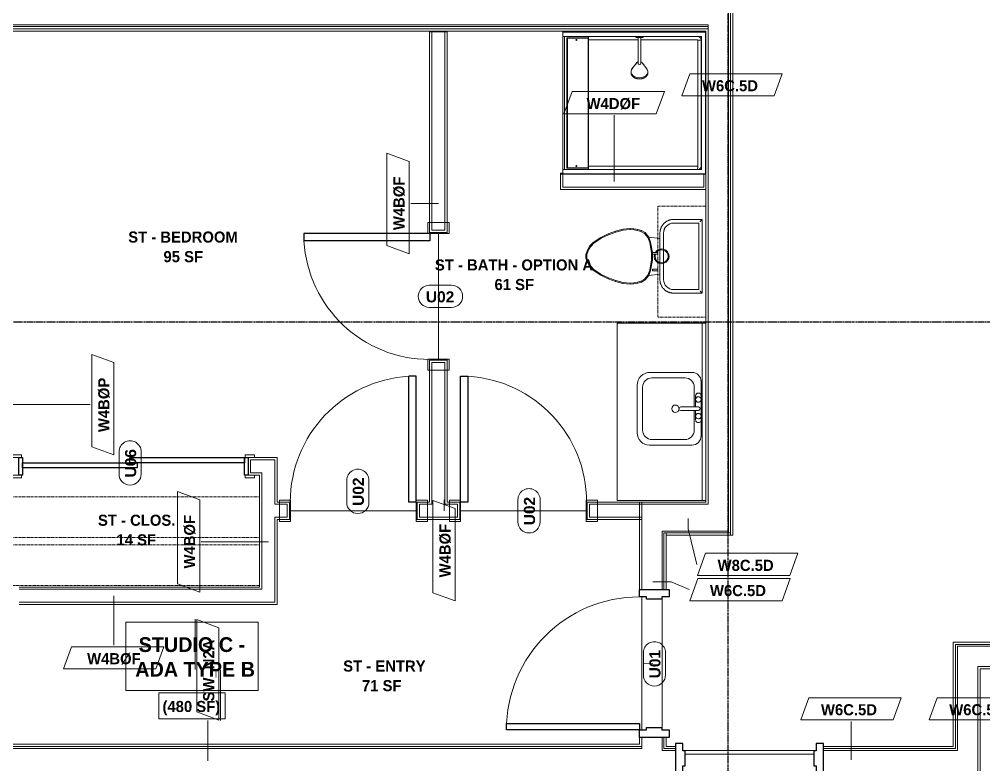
# Model space of a CAD drawing. Header units: inches. Extents: x -4058 to -1781, y 9814 to 12264.
# Drawn here: x -3673.1 to -3412.2, y 10347.5 to 10549.1 of the extents above; entities that cross this region are included whole.
import ezdxf

# ---------------------------------------------------------------- set-up
doc = ezdxf.new("R2010")
doc.units = ezdxf.units.IN
doc.header["$MEASUREMENT"] = 0
doc.linetypes.add('Dash', pattern=[0.25, 0.125, -0.125])
doc.linetypes.add('Grid Line 1_2_', pattern=[0.875, 0.5, -0.125, 0.125, -0.125])
for name, color, linetype, lineweight in [('0-1', 7, 'Continuous', 5), ('0-3', 8, 'Continuous', 9), ('A-AREA-IDEN', 2, 'Continuous', 9), ('A-DOOR-1', 7, 'Continuous', 9), ('A-DOOR-2', 10, 'Continuous', 30), ('A-DOOR-3', 31, 'Continuous', 9), ('A-DOOR-4', 31, 'Continuous', 30), ('A-DOOR-FRAM-2', 10, 'Continuous', 30), ('A-DOOR-FRAM-3', 31, 'Continuous', 30), ('A-DOOR-IDEN', 31, 'Continuous', 9), ('A-FLOR-1', 7, 'Continuous', 9), ('A-FLOR-2', 192, 'Continuous', 9), ('A-WALL', 113, 'Continuous', 18), ('A-WALL-2', 250, 'Continuous', 18), ('A-WALL-3', 113, 'Continuous', 9), ('A-WALL-IDEN', 211, 'Continuous', 9), ('I-WALL-1', 7, 'Continuous', 9), ('P-SANR-FIXT', 6, 'Continuous', 9), ('Q-CASE', 31, 'Continuous', 9), ('Q-CASE-1', 31, 'Dash', 9), ('Q-CASE-HDLN', 31, 'Dash', 9), ('S-GRID-1', 1, 'Grid Line 1_2_', 30)]:
    doc.layers.add(name, color=color, linetype=linetype, lineweight=lineweight)
doc.styles.add('Arial_B', font='arialbd.ttf', dxfattribs={"height": 3})
doc.styles.add('Century Gothic_B', font='GOTHICB.TTF', dxfattribs={"height": 3})
doc.styles.add('Century Gothic_B_1', font='GOTHICB.TTF', dxfattribs={"height": 4})

# ---------------------------------------------------------------- blocks, each defined once
blk = doc.blocks.new('CTR - 1st Phase - Shell_rvt-1-UNIT PLANS - 2ND FLOOR')
at = {"layer": 'A-FLOR-1'}
for p, q in [((-3499.17, 10356.9), (-3499.17, 10392.9)), ((-3499.17, 10392.9), (-3499.17, 10356.9)), ((-3493.52, 10351.34), (-3457.52, 10351.34)), ((-3458.15, 10350.34), (-3492.9, 10350.34))]:
    blk.add_line(p, q, dxfattribs=at)
blk = doc.blocks.new('HOLLOW METAL - UNIT DOOR-2191978-UNIT PLANS - 2ND FLOOR')
at = {"layer": 'A-DOOR-1'}
blk.add_arc((18, 3.875), 36, 90, 180, dxfattribs=at)
at = {"layer": 'A-DOOR-2'}
for p, q in [((18, 39.875), (16.25, 39.875)), ((16.25, 39.875), (16.25, 3.875)), ((18, 3.875), (18, 39.875)), ((16.25, 3.875), (18, 3.875))]:
    blk.add_line(p, q, dxfattribs=at)
at = {"layer": 'A-DOOR-FRAM-2'}
for p, q in [((-18, 3.875), (-20, 3.875)), ((-20, 3.875), (-20, -4.125)), ((-18, 1.9375), (-18, 3.875)), ((18, 3.875), (18, 1.9375)), ((20, 3.875), (18, 3.875)), ((20, -4.125), (20, 3.875)), ((-17.375, 1.9375), (-18, 1.9375)), ((-17.375, -2.1875), (-17.375, 1.9375)), ((18, 1.9375), (17.375, 1.9375)), ((17.375, 1.9375), (17.375, -2.1875)), ((-18, -4.125), (-18, -2.1875)), ((-18, -2.1875), (-17.375, -2.1875)), ((17.375, -2.1875), (18, -2.1875)), ((18, -2.1875), (18, -4.125)), ((-20, -4.125), (-18, -4.125)), ((18, -4.125), (20, -4.125))]:
    blk.add_line(p, q, dxfattribs=at)
blk = doc.blocks.new('HOLLOW METAL - UNIT DOOR-2191977-UNIT PLANS - 2ND FLOOR')
at = {"layer": 'A-DOOR-1'}
blk.add_arc((18, -3.875), 36, 180, 270, dxfattribs=at)
at = {"layer": 'A-DOOR-2'}
for p, q in [((16.25, -3.875), (18, -3.875)), ((16.25, -39.875), (16.25, -3.875)), ((18, -3.875), (18, -39.875)), ((18, -39.875), (16.25, -39.875))]:
    blk.add_line(p, q, dxfattribs=at)
at = {"layer": 'A-DOOR-FRAM-2'}
for p, q in [((-20, 4.125), (-18, 4.125)), ((-20, -3.875), (-20, 4.125)), ((-18, 4.125), (-18, 2.1875)), ((18, 4.125), (20, 4.125)), ((18, 2.1875), (18, 4.125)), ((20, 4.125), (20, -3.875)), ((-18, 2.1875), (-17.375, 2.1875)), ((-17.375, 2.1875), (-17.375, -1.9375)), ((17.375, 2.1875), (18, 2.1875)), ((17.375, -1.9375), (17.375, 2.1875)), ((-18, -1.9375), (-18, -3.875)), ((-17.375, -1.9375), (-18, -1.9375)), ((18, -1.9375), (17.375, -1.9375)), ((18, -3.875), (18, -1.9375)), ((-18, -3.875), (-20, -3.875)), ((20, -3.875), (18, -3.875))]:
    blk.add_line(p, q, dxfattribs=at)
blk = doc.blocks.new('CTR - 1st Phase - Common Walls_rvt-1-UNIT PLANS - 2ND FLOOR')
at = {"layer": 'A-WALL-2'}
for p, q in [((-3481.17, 10418.56), (-3481.17, 10644.28)), ((-3480.67, 10418.56), (-3480.67, 10644.28)), ((-3487.3, 10547.69), (-3852.47, 10547.69)), ((-3486.67, 10547.69), (-3487.3, 10547.69)), ((-3486.67, 10547.69), (-3486.67, 10547.19)), ((-3486.67, 10547.19), (-3486.67, 10547.69)), ((-3487.3, 10547.19), (-3852.47, 10547.19)), ((-3487.3, 10546.56), (-3852.47, 10546.56)), ((-3486.67, 10547.19), (-3487.3, 10547.19)), ((-3486.67, 10546.56), (-3487.3, 10546.56)), ((-3486.67, 10547.19), (-3486.67, 10546.56)), ((-3486.67, 10546.56), (-3486.67, 10547.19)), ((-3486.67, 10418.56), (-3486.67, 10546.56)), ((-3504.67, 10410.69), (-3504.67, 10417.94)), ((-3486.67, 10417.94), (-3504.67, 10417.94)), ((-3486.67, 10418.56), (-3486.67, 10417.94)), ((-3481.17, 10418.56), (-3481.17, 10417.94)), ((-3481.17, 10417.94), (-3481.17, 10410.69)), ((-3480.67, 10418.56), (-3480.67, 10410.19)), ((-3504.67, 10409.56), (-3504.67, 10410.69)), ((-3504.67, 10394.9), (-3504.67, 10409.56)), ((-3499.17, 10410.19), (-3499.17, 10410.69)), ((-3481.17, 10410.69), (-3499.17, 10410.69)), ((-3499.17, 10409.56), (-3499.17, 10410.19)), ((-3499.17, 10394.9), (-3499.17, 10409.56)), ((-3498.67, 10410.19), (-3498.05, 10410.19)), ((-3498.67, 10409.56), (-3498.67, 10410.19)), ((-3498.05, 10410.19), (-3498.67, 10410.19)), ((-3498.67, 10394.9), (-3498.67, 10409.56)), ((-3498.05, 10409.56), (-3498.05, 10410.19)), ((-3481.17, 10410.19), (-3498.05, 10410.19)), ((-3481.17, 10410.69), (-3481.17, 10410.19)), ((-3480.67, 10410.19), (-3481.17, 10410.19)), ((-3480.67, 10410.19), (-3481.17, 10410.19)), ((-3480.67, 10410.19), (-3480.67, 10409.56)), ((-3343.16, 10380.04), (-3419.78, 10380.04)), ((-3419.78, 10379.54), (-3419.78, 10380.04)), ((-3419.78, 10373.41), (-3419.78, 10379.54)), ((-3343.16, 10379.54), (-3419.28, 10379.54)), ((-3419.28, 10374.04), (-3419.28, 10379.54)), ((-3419.78, 10351.84), (-3419.78, 10373.41)), ((-3419.28, 10373.41), (-3419.28, 10374.04)), ((-3419.28, 10351.34), (-3419.28, 10373.41)), ((-3343.16, 10374.04), (-3413.78, 10374.04)), ((-3413.78, 10373.41), (-3413.78, 10374.04)), ((-3413.78, 10345.84), (-3413.78, 10373.41)), ((-3504.67, 10353.03), (-3504.67, 10354.9)), ((-3499.17, 10352.46), (-3499.17, 10354.9)), ((-3498.67, 10352.46), (-3498.67, 10354.9)), ((-3504.67, 10352.4), (-3852.47, 10352.4)), ((-3504.67, 10351.9), (-3852.47, 10351.9)), ((-3504.67, 10353.03), (-3504.67, 10352.4)), ((-3504.67, 10352.4), (-3504.67, 10351.9)), ((-3499.17, 10352.46), (-3499.17, 10351.84)), ((-3499.17, 10351.84), (-3499.17, 10351.34)), ((-3498.67, 10352.46), (-3498.67, 10351.84)), ((-3495.52, 10351.84), (-3498.67, 10351.84)), ((-3420.41, 10351.84), (-3455.52, 10351.84)), ((-3419.78, 10351.84), (-3420.41, 10351.84)), ((-3495.52, 10351.34), (-3499.17, 10351.34)), ((-3420.41, 10351.34), (-3455.52, 10351.34)), ((-3419.78, 10351.34), (-3420.41, 10351.34)), ((-3419.28, 10351.34), (-3419.78, 10351.34))]:
    blk.add_line(p, q, dxfattribs=at)
at = {"layer": 'I-WALL-1'}
for p, q in [((-3480.05, 10418.56), (-3480.05, 10644.28)), ((-3852.47, 10545.94), (-3487.3, 10545.94)), ((-3487.3, 10545.94), (-3487.3, 10545.75)), ((-3487.3, 10507.25), (-3487.3, 10418.56)), ((-3487.3, 10418.56), (-3505.3, 10418.56)), ((-3505.3, 10418.56), (-3505.3, 10417.94)), ((-3505.3, 10417.94), (-3505.3, 10409.56)), ((-3480.05, 10409.56), (-3480.05, 10418.56)), ((-3505.3, 10409.56), (-3505.3, 10394.9)), ((-3498.05, 10394.9), (-3498.05, 10409.56)), ((-3498.05, 10409.56), (-3480.67, 10409.56)), ((-3480.67, 10409.56), (-3480.05, 10409.56)), ((-3343.16, 10380.66), (-3420.41, 10380.66)), ((-3420.41, 10380.66), (-3420.41, 10380.04)), ((-3420.41, 10380.04), (-3420.41, 10373.41)), ((-3420.41, 10373.41), (-3420.41, 10352.46)), ((-3413.16, 10373.41), (-3381.91, 10373.41)), ((-3413.16, 10345.21), (-3413.16, 10373.41)), ((-3505.3, 10354.9), (-3505.3, 10353.03)), ((-3498.05, 10352.46), (-3498.05, 10354.9)), ((-3505.3, 10353.03), (-3852.47, 10353.03)), ((-3495.52, 10352.46), (-3498.05, 10352.46)), ((-3420.41, 10352.46), (-3455.52, 10352.46))]:
    blk.add_line(p, q, dxfattribs=at)
at = {"layer": '0-3'}
for name, p, rotation in [('HOLLOW METAL - UNIT DOOR-2191977-UNIT PLANS - 2ND FLOOR', (-3501.42, 10374.9), 270.0000000000125), ('HOLLOW METAL - UNIT DOOR-2191978-UNIT PLANS - 2ND FLOOR', (-3475.52, 10349.09), 180)]:
    blk.add_blockref(name, p, dxfattribs=dict(at, rotation=rotation))
blk = doc.blocks.new('CTR - 1st Phase - Structure_rvt-1-UNIT PLANS - 2ND FLOOR')
at = {"layer": 'S-GRID-1'}
for p, q in [((-3481.32, 9814.03), (-3481.32, 12247.5)), ((-1781.27, 10467.19), (-4041.78, 10467.19))]:
    blk.add_line(p, q, dxfattribs=at)
blk = doc.blocks.new('SLIDING - FLUSH - SLIDING - FLUSH - 5-0 x 6-8-3203586-UNIT PLANS - 2ND FLOOR')
at = {"layer": 'A-DOOR-3'}
for p, q in [((-32.75, 3.25), (-30.25, 3.25)), ((-32.75, 2.5), (-32.75, 3.25)), ((-30.25, 3.25), (-30.25, 2.5)), ((30.25, 3.25), (32.75, 3.25)), ((30.25, 2.5), (30.25, 3.25)), ((32.75, 3.25), (32.75, 2.5)), ((-30.25, 2.5), (-32.75, 2.5)), ((32.75, 2.5), (30.25, 2.5)), ((-32.75, -2.25), (-30.25, -2.25)), ((-32.75, -3), (-32.75, -2.25)), ((-30.25, -2.25), (-30.25, -3)), ((30.25, -2.25), (32.75, -2.25)), ((30.25, -3), (30.25, -2.25)), ((32.75, -2.25), (32.75, -3)), ((-30.25, -3), (-32.75, -3)), ((32.75, -3), (30.25, -3))]:
    blk.add_line(p, q, dxfattribs=at)
at = {"layer": 'A-DOOR-4'}
for p, q in [((-1, -0.88), (-1, 0.5)), ((-1, 0.5), (30, 0.5)), ((30, 0.5), (30, -0.88)), ((-30, -2.25), (-30, -0.88)), ((-30, -0.88), (1, -0.88)), ((1, -2.25), (-30, -2.25)), ((30, -0.88), (-1, -0.88)), ((1, -0.88), (1, -2.25))]:
    blk.add_line(p, q, dxfattribs=at)
at = {"layer": 'A-DOOR-FRAM-3'}
for p, q in [((-31, -2.25), (-31, 2.5)), ((-31, 2.5), (-30, 2.5)), ((-30, 2.5), (-30, -2.25)), ((30, 2.5), (31, 2.5)), ((30, -2.25), (30, 2.5)), ((31, 2.5), (31, -2.25)), ((-30, -2.25), (-31, -2.25)), ((31, -2.25), (30, -2.25))]:
    blk.add_line(p, q, dxfattribs=at)
blk = doc.blocks.new('SWING - SINGLE - FLUSH - SWING - FLUSH - 2-10 x 6-8 - PRIVACY-4346066-UNIT PLANS - 2ND FLOOR')
at = {"layer": 'A-DOOR-3'}
for p, q in [((-17, 2.87), (-20, 2.87)), ((-20, 2.87), (-20, -2.38)), ((-17, -2.38), (-17, 2.87)), ((20, 2.87), (17, 2.87)), ((17, 2.87), (17, -2.38)), ((20, -2.38), (20, 2.87)), ((-20, -2.38), (-17, -2.38)), ((-17, -2.38), (-20, -2.38)), ((-20, -2.38), (-20, -2.88)), ((-17, -2.88), (-17, -2.38)), ((17, -2.38), (20, -2.38)), ((20, -2.38), (17, -2.38)), ((17, -2.38), (17, -2.88)), ((20, -2.88), (20, -2.38)), ((-20, -2.88), (-17, -2.88)), ((17, -2.88), (20, -2.88))]:
    blk.add_line(p, q, dxfattribs=at)
blk.add_arc((17, 2.37), 34.07, 93.3657, 180, dxfattribs=at)
at = {"layer": 'A-DOOR-4'}
for p, q in [((15, 2.37), (15, 36.38)), ((17, 36.38), (15, 36.38)), ((17, 2.37), (17, 36.38)), ((17, 2.37), (15, 2.37))]:
    blk.add_line(p, q, dxfattribs=at)
blk = doc.blocks.new('OD_CW_Closet - OD_CW_Closet-3786599-UNIT PLANS - 2ND FLOOR')
at = {"layer": 'Q-CASE-HDLN'}
for p, q in [((0.74, -24), (0.74, 0)), ((0.74, 0), (68.99, 0)), ((68.99, 0), (68.99, -24)), ((0.74, -11), (68.99, -11)), ((0.74, -13), (68.99, -13)), ((68.99, -24), (0.74, -24))]:
    blk.add_line(p, q, dxfattribs=at)
blk = doc.blocks.new('SWING - SINGLE - FLUSH - SWING - FLUSH - 2-10 x 6-8 - PRIVACY-4346067-UNIT PLANS - 2ND FLOOR')
at = {"layer": 'A-DOOR-3'}
for p, q in [((-17, 2.87), (-20, 2.87)), ((-20, 2.87), (-20, -2.38)), ((-17, -2.38), (-17, 2.87)), ((20, 2.87), (17, 2.87)), ((17, 2.87), (17, -2.38)), ((20, -2.38), (20, 2.87)), ((-20, -2.38), (-17, -2.38)), ((-17, -2.38), (-20, -2.38)), ((-20, -2.38), (-20, -2.88)), ((-17, -2.88), (-17, -2.38)), ((17, -2.38), (20, -2.38)), ((20, -2.38), (17, -2.38)), ((17, -2.38), (17, -2.88)), ((20, -2.88), (20, -2.38)), ((-20, -2.88), (-17, -2.88)), ((17, -2.88), (20, -2.88))]:
    blk.add_line(p, q, dxfattribs=at)
blk.add_arc((17, 2.37), 34.07, 93.3657, 180, dxfattribs=at)
at = {"layer": 'A-DOOR-4'}
for p, q in [((15, 2.37), (15, 36.38)), ((17, 36.38), (15, 36.38)), ((17, 2.37), (17, 36.38)), ((17, 2.37), (15, 2.37))]:
    blk.add_line(p, q, dxfattribs=at)
blk = doc.blocks.new('M_Sink Vanity-Square - 500 x 440mm-1352614-UNIT PLANS - 2ND FLOOR')
at = {"layer": 'P-SANR-FIXT'}
for p, q in [((7.96, 7.09), (-6.72, 7.09)), ((3.62, 7.09), (-2.88, 7.09)), ((-2.88, 5.59), (0.12, 5.59)), ((0.12, 6.33), (0.12, 1.59)), ((1.12, 6.33), (1.12, 1.59)), ((1.12, 5.59), (3.62, 5.59)), ((-9.22, 4.59), (-9.22, -6.73)), ((-7.72, 2.72), (-7.72, -6.23)), ((0.12, 5.22), (-5.22, 5.22)), ((6.46, 5.22), (1.12, 5.22)), ((8.96, -6.23), (8.96, 2.72)), ((10.46, -6.91), (10.46, 4.59)), ((-5.72, -10.23), (7.14, -10.23)), ((-5.22, -8.73), (6.46, -8.73))]:
    blk.add_line(p, q, dxfattribs=at)
for centre, radius, start, end in [((-6.72, 4.59), 2.5, 90, 180), ((-2.88, 6.34), 0.75, 90, 270), ((-1.88, 6.34), 0.75, 360, 180), ((-1.88, 6.34), 0.75, 180, 0), ((0.62, 6.33), 0.5, 360, 180), ((2.62, 6.34), 0.75, 360, 180), ((2.62, 6.34), 0.75, 180, 360), ((3.62, 6.34), 0.75, 270, 90), ((7.96, 4.59), 2.5, 360, 90), ((-5.22, 2.72), 2.5, 90, 180), ((6.46, 2.72), 2.5, 0, 90), ((0.62, 0.13), 1, 360, 180), ((0.62, 0.13), 1, 180, 0), ((0.62, 1.59), 0.5, 180, 0), ((-5.72, -6.73), 3.5, 180, 270), ((-5.22, -6.23), 2.5, 180, 270), ((6.46, -6.23), 2.5, 270, 0), ((7.14, -6.91), 3.32, 270, 0)]:
    blk.add_arc(centre, radius, start, end, dxfattribs=at)
blk = doc.blocks.new('Toilet-Domestic-3D - Toilet-Domestic-3D-V13-UNIT PLANS - 2ND FLOOR')
at = {"layer": 'P-SANR-FIXT'}
for p, q in [((-2.74, 11), (-3.74, 10)), ((-2.59, 10.8), (-3.55, 9.84)), ((-1.87, 11.5), (-2.74, 11)), ((-2.59, 10.8), (-2.74, 11)), ((-1.77, 11.27), (-2.59, 10.8)), ((-0.5, 12), (-1.87, 11.5)), ((-1.77, 11.27), (-1.87, 11.5)), ((-0.46, 11.75), (-1.77, 11.27)), ((-0.46, 11.75), (-0.5, 12)), ((0.5, 12), (-0.5, 12)), ((0.46, 11.75), (-0.46, 11.75)), ((0.46, 11.75), (0.5, 12)), ((1.77, 11.27), (0.46, 11.75)), ((1.87, 11.5), (0.5, 12)), ((1.77, 11.27), (1.87, 11.5)), ((2.59, 10.8), (1.77, 11.27)), ((2.74, 11), (1.87, 11.5)), ((2.59, 10.8), (2.74, 11)), ((3.55, 9.84), (2.59, 10.8)), ((3.74, 10), (2.74, 11)), ((-5.13, 8), (-6.06, 6)), ((-4.91, 7.88), (-5.83, 5.9)), ((-3.74, 10), (-5.13, 8)), ((-4.91, 7.88), (-5.13, 8)), ((-3.55, 9.84), (-4.91, 7.88)), ((-3.55, 9.84), (-3.74, 10)), ((3.55, 9.84), (3.74, 10)), ((4.91, 7.88), (3.55, 9.84)), ((5.13, 8), (3.74, 10)), ((4.91, 7.88), (5.13, 8)), ((5.83, 5.9), (4.91, 7.88)), ((6.06, 6), (5.13, 8)), ((-6.06, 6), (-6.79, 4)), ((-5.83, 5.9), (-6.55, 3.92)), ((-5.83, 5.9), (-6.06, 6)), ((5.83, 5.9), (6.06, 6)), ((6.55, 3.92), (5.83, 5.9)), ((6.79, 4), (6.06, 6)), ((-6.79, 4), (-7.33, 1.99)), ((-6.55, 3.92), (-7.08, 1.95)), ((-6.55, 3.92), (-6.79, 4)), ((6.55, 3.92), (6.79, 4)), ((7.08, 1.95), (6.55, 3.92)), ((7.33, 1.99), (6.79, 4)), ((-7.33, 1.99), (-7.5, 0)), ((-7.08, 1.95), (-7.33, 1.99)), ((-7.08, 1.95), (-7.25, 0)), ((7.08, 1.95), (7.33, 1.99)), ((7.25, 0), (7.08, 1.95)), ((7.5, 0), (7.33, 1.99)), ((-7.25, 0), (-7.5, 0)), ((-7.5, 0), (-7.41, -1)), ((-7.16, -0.96), (-7.41, -1)), ((-7.41, -1), (-7.24, -2)), ((-7.25, 0), (-7.16, -0.96)), ((-6.99, -1.95), (-7.24, -2)), ((-7.24, -2), (-6.97, -3)), ((-7.16, -0.96), (-6.99, -1.95)), ((-6.99, -1.95), (-6.73, -2.9)), ((6.73, -2.9), (6.99, -1.95)), ((6.97, -3), (7.24, -2)), ((6.99, -1.95), (7.16, -0.96)), ((6.99, -1.95), (7.24, -2)), ((7.16, -0.96), (7.25, 0)), ((7.16, -0.96), (7.41, -1)), ((7.24, -2), (7.41, -1)), ((7.25, 0), (7.5, 0)), ((7.41, -1), (7.5, 0)), ((-6.73, -2.9), (-6.97, -3)), ((-6.97, -3), (-6.4, -4)), ((-6.73, -2.9), (-6.21, -3.84)), ((-6.4, -4), (-6.21, -3.84)), ((-6.4, -4), (-5.21, -5)), ((-6.21, -3.84), (-5.08, -4.78)), ((-5.08, -4.78), (-5.21, -5)), ((-5.21, -5), (-4.86, -8.02)), ((-5.21, -5), (-3.84, -5.5)), ((-5.08, -4.78), (-3.77, -5.26)), ((3.77, -5.26), (5.08, -4.78)), ((3.84, -5.5), (5.21, -5)), ((4.86, -8.02), (5.21, -5)), ((5.08, -4.78), (6.21, -3.84)), ((5.08, -4.78), (5.21, -5)), ((5.21, -5), (6.4, -4)), ((6.21, -3.84), (6.73, -2.9)), ((6.21, -3.84), (6.4, -4)), ((6.4, -4), (6.97, -3)), ((6.73, -2.9), (6.97, -3)), ((-3.77, -5.26), (-3.84, -5.5)), ((-3.84, -5.5), (-1, -6)), ((-3.77, -5.26), (-0.98, -5.75)), ((-0.98, -5.75), (-1, -6)), ((-1, -6), (0.56, -6)), ((-0.98, -5.75), (0.98, -5.75)), ((0.98, -5.75), (3.77, -5.26)), ((0.98, -5.75), (1, -5.98)), ((1.05, -5.99), (3.84, -5.5)), ((3.77, -5.26), (3.84, -5.5)), ((6.25, -8.02), (-6.25, -8.02)), ((6.25, -9), (-6.25, -9)), ((6.25, -9), (-6.25, -9)), ((-9.98, -11.75), (-9.98, -19.48)), ((-9, -11.75), (-9, -18.5)), ((-9, -11.75), (-9, -18.5)), ((9, -18.5), (9, -11.75)), ((9, -18.5), (9, -11.75)), ((9.98, -19.48), (9.98, -11.75)), ((-9.98, -19.48), (-9.86, -19.36)), ((-9.98, -19.48), (9.98, -19.48)), ((-9, -18.5), (9, -18.5)), ((-9, -18.5), (9, -18.5)), ((9.86, -19.36), (9.98, -19.48))]:
    blk.add_line(p, q, dxfattribs=at)
at = {"layer": 'P-SANR-FIXT', "flags": 128}
for points in [[(-6.25, -8.02), (-6.4, -8.03), (-6.55, -8.03), (-6.7, -8.05), (-6.84, -8.07), (-6.99, -8.1), (-7.14, -8.13), (-7.28, -8.17), (-7.42, -8.21), (-7.56, -8.26), (-7.7, -8.32), (-7.84, -8.38), (-7.97, -8.44), (-8.1, -8.52), (-8.23, -8.59), (-8.35, -8.67), (-8.48, -8.76), (-8.59, -8.85), (-8.71, -8.95), (-8.82, -9.05), (-8.92, -9.15), (-9.03, -9.26), (-9.12, -9.38), (-9.22, -9.49), (-9.3, -9.61), (-9.39, -9.74), (-9.46, -9.86), (-9.54, -9.99), (-9.6, -10.13), (-9.67, -10.26), (-9.72, -10.4), (-9.78, -10.54), (-9.82, -10.68), (-9.86, -10.83), (-9.89, -10.97), (-9.92, -11.12), (-9.95, -11.26), (-9.96, -11.41), (-9.97, -11.56), (-9.98, -11.71), (-9.98, -11.75)], [(9.98, -11.75), (9.97, -11.6), (9.97, -11.45), (9.95, -11.3), (9.93, -11.16), (9.9, -11.01), (9.87, -10.86), (9.83, -10.72), (9.79, -10.58), (9.74, -10.44), (9.68, -10.3), (9.62, -10.16), (9.56, -10.03), (9.48, -9.9), (9.41, -9.77), (9.33, -9.65), (9.24, -9.52), (9.15, -9.41), (9.05, -9.29), (8.95, -9.18), (8.85, -9.08), (8.74, -8.97), (8.62, -8.88), (8.51, -8.78), (8.39, -8.7), (8.26, -8.61), (8.14, -8.54), (8.01, -8.46), (7.87, -8.4), (7.74, -8.33), (7.6, -8.28), (7.46, -8.22), (7.32, -8.18), (7.17, -8.14), (7.03, -8.11), (6.88, -8.08), (6.74, -8.05), (6.59, -8.04), (6.44, -8.03), (6.29, -8.02), (6.25, -8.02)]]:
    blk.add_lwpolyline(points, dxfattribs=at)
at = {"layer": 'P-SANR-FIXT'}
for centre, radius, start, end in [((0, -8.48), 2, 73.137, 0), ((0, -8.48), 1.75, 70.983, 0), ((0, -8.48), 2, 0, 57.9286), ((0, -8.48), 1.75, 0, 51.2446), ((-6.25, -11.75), 2.75, 90, 180), ((-6.25, -11.75), 2.75, 90, 180), ((6.25, -11.75), 2.75, 0, 90), ((6.25, -11.75), 2.75, 360, 90)]:
    blk.add_arc(centre, radius, start, end, dxfattribs=at)
for points in [[(-9.98, -19.48), (-9.98, -19.48), (-9.98, -19.48), (-9.98, -19.48)], [(9.98, -19.48), (9.98, -19.48), (9.98, -19.48), (9.98, -19.48)]]:
    blk.add_open_spline(points, degree=3, dxfattribs=at)
for points, knots in [([(-9.86, -19.36), (-9.86, -19.36), (-9.85, -19.35), (-9.82, -19.32), (-9.8, -19.3), (-9.78, -19.28), (-9.75, -19.25), (-9.71, -19.21), (-9.66, -19.16), (-9.6, -19.1), (-9.55, -19.05), (-9.47, -18.97), (-9.41, -18.91), (-9.37, -18.87)], [0, 0, 0, 0, 0.166667, 0.25, 0.291667, 0.333333, 0.416667, 0.5, 0.583333, 0.666667, 0.75, 0.833333, 1, 1, 1, 1]), ([(9.37, -18.87), (9.41, -18.91), (9.47, -18.97), (9.55, -19.05), (9.6, -19.1), (9.66, -19.16), (9.71, -19.21), (9.75, -19.25), (9.78, -19.28), (9.8, -19.3), (9.82, -19.32), (9.85, -19.35), (9.86, -19.36), (9.86, -19.36)], [-1, -1, -1, -1, -0.833333, -0.75, -0.666667, -0.583333, -0.5, -0.416667, -0.333333, -0.291667, -0.25, -0.166667, 0, 0, 0, 0])]:
    blk.add_open_spline(points, degree=3, knots=knots, dxfattribs=at)
blk = doc.blocks.new('Bath Vanity - Bath Vanity 48_-V14-UNIT PLANS - 2ND FLOOR')
at = {"layer": 'Q-CASE'}
for p, q in [((-23.26, -1), (-23.26, -24)), ((24.74, -24), (24.74, -1)), ((-23.26, -24), (24.74, -24))]:
    blk.add_line(p, q, dxfattribs=at)
blk = doc.blocks.new('BATHROOM MIRROR - BATHROOM MIRROR 48_-3124766-UNIT PLANS - 2ND FLOOR')
at = {"layer": 'Q-CASE'}
for p, q in [((24.74, 24), (-23.26, 24)), ((-23.26, 23), (-23.26, 24)), ((24.74, 24), (24.74, 23)), ((-23.26, 23), (24.74, 23))]:
    blk.add_line(p, q, dxfattribs=at)
blk = doc.blocks.new('300 Series Wall Hung Cabinet_326 - 30_-2909952-UNIT PLANS - 2ND FLOOR')
at = {"layer": 'Q-CASE'}
for p, q in [((-2.5, -13.19), (-2.01, -13.19)), ((-2.5, -13.19), (-2.5, -14.69)), ((-2.5, -14.69), (-2.01, -14.69)), ((-2.01, -14.69), (-2.01, -13.19)), ((2, -13.19), (2.49, -13.19)), ((2, -13.19), (2, -14.69)), ((2, -14.69), (2.49, -14.69)), ((2.49, -14.69), (2.49, -13.19))]:
    blk.add_line(p, q, dxfattribs=at)
at = {"layer": 'Q-CASE-1'}
for p, q in [((15, -0.19), (-15, -0.19)), ((-15, -0.19), (-15, -13.19)), ((15, -13.19), (15, -0.19)), ((-15, -13.19), (15, -13.19))]:
    blk.add_line(p, q, dxfattribs=at)
blk = doc.blocks.new('SWING - SINGLE - FLUSH - SWING - FLUSH - 2-10 x 6-8 - PRIVACY-4346070-UNIT PLANS - 2ND FLOOR')
at = {"layer": 'A-DOOR-3'}
for p, q in [((-20, 2.37), (-20, 2.87)), ((-20, 2.87), (-17, 2.87)), ((-17, 2.87), (-17, 2.37)), ((17, 2.37), (17, 2.87)), ((17, 2.87), (20, 2.87)), ((20, 2.87), (20, 2.37)), ((-20, 2.37), (-17, 2.37)), ((-20, -2.88), (-20, 2.37)), ((-17, 2.37), (-20, 2.37)), ((-17, 2.37), (-17, -2.88)), ((17, 2.37), (20, 2.37)), ((17, -2.88), (17, 2.37)), ((20, 2.37), (17, 2.37)), ((20, 2.37), (20, -2.88)), ((-17, -2.88), (-20, -2.88)), ((20, -2.88), (17, -2.88))]:
    blk.add_line(p, q, dxfattribs=at)
blk.add_arc((17, -2.38), 34.07, 180, 266.6343, dxfattribs=at)
at = {"layer": 'A-DOOR-4'}
for p, q in [((15, -2.38), (15, -36.38)), ((17, -2.38), (15, -2.38)), ((17, -2.38), (17, -36.38)), ((17, -36.38), (15, -36.38))]:
    blk.add_line(p, q, dxfattribs=at)
blk = doc.blocks.new('The Shower - The Shower-V43-UNIT PLANS - 2ND FLOOR')
at = {"layer": 'P-SANR-FIXT'}
for p, q in [((0, 39.25), (0.12, 39.25)), ((0, 0.5), (0, 39.25)), ((1.25, 39.25), (0.12, 39.25)), ((0.12, 0.62), (0.12, 39.25)), ((1.25, 39.25), (37.25, 39.25)), ((1.25, 38.75), (1.25, 39.25)), ((1.25, 1.75), (1.25, 39.25)), ((37.25, 39.25), (37.25, 38.75)), ((38.38, 39.25), (37.25, 39.25)), ((37.25, 39.25), (37.25, 19.48)), ((38.38, 39.25), (38.5, 39.25)), ((38.38, 39.25), (38.38, 0.62)), ((38.5, 39.25), (38.5, 0.5)), ((37.25, 38.75), (1.25, 38.75)), ((1.62, 38.13), (1.62, 32.27)), ((36.88, 38.13), (1.62, 38.13)), ((36.75, 38), (1.75, 38)), ((1.75, 38), (1.75, 32.38)), ((36.75, 32.38), (36.75, 38)), ((36.88, 32.27), (36.88, 38.13)), ((1.75, 32.38), (36.75, 32.38)), ((2.2, 2.75), (2.2, 32.27)), ((36.3, 32.27), (2.2, 32.27)), ((36.3, 18.89), (36.3, 32.27)), ((36.3, 2.75), (36.3, 18.11)), ((37.25, 17.52), (37.25, 1.75)), ((2.25, 2.7), (36.25, 2.7)), ((38.5, 0.5), (0, 0.5)), ((38.38, 0.62), (0.12, 0.62)), ((37.25, 1.75), (1.25, 1.75)), ((1.28, 2.51), (1.3, 2.43)), ((1.4, 2.23), (1.42, 2.2)), ((1.51, 2.08), (1.58, 2.01)), ((1.7, 1.92), (1.73, 1.9)), ((1.93, 1.8), (2.01, 1.78)), ((2.25, 1.77), (36.25, 1.77)), ((36.25, 1.75), (36.25, 1.77)), ((36.49, 1.78), (36.57, 1.8)), ((36.77, 1.9), (36.8, 1.92)), ((36.92, 2.01), (36.99, 2.08)), ((37.08, 2.2), (37.1, 2.23)), ((37.2, 2.43), (37.22, 2.51))]:
    blk.add_line(p, q, dxfattribs=at)
for centre, radius, start, end in [((2.2, 35.56), 0.125, 0, 180), ((2.2, 35.56), 0.125, 180, 0), ((36.3, 35.56), 0.125, 0, 180), ((36.3, 35.56), 0.125, 180, 0), ((2.25, 2.75), 1, 180, 270), ((36.25, 2.75), 1, 270, 0)]:
    blk.add_arc(centre, radius, start, end, dxfattribs=at)
for centre, major_axis, start_param, end_param in [((2.2, 32.28), (-0.95, 0), 0, 1.570796), ((36.3, 32.28), (0.95, 0), 4.712389, 6.283185)]:
    blk.add_ellipse(centre, major_axis=major_axis, ratio=0.019505, start_param=start_param, end_param=end_param, dxfattribs=at)
for points, knots in [([(1.25, 2.77), (1.25, 2.77), (1.27, 2.76), (1.4, 2.76), (1.64, 2.75), (1.95, 2.75), (2.12, 2.75), (2.2, 2.75)], [-1, -1, -1, -1, -0.833333, -0.666667, -0.333333, -0.166667, 0, 0, 0, 0]), ([(1.25, 2.77), (1.25, 2.7), (1.26, 2.57), (1.34, 2.32), (1.53, 2.04), (1.8, 1.86), (2.06, 1.78), (2.19, 1.77), (2.25, 1.77)], [-1, -1, -1, -1, -0.874768, -0.749536, -0.499072, -0.248608, -0.123376, 0.001856, 0.001856, 0.001856, 0.001856]), ([(2.2, 2.75), (2.2, 2.74), (2.2, 2.74), (2.2, 2.73), (2.21, 2.72), (2.21, 2.72), (2.22, 2.71), (2.23, 2.71), (2.24, 2.7), (2.24, 2.7), (2.25, 2.7), (2.25, 2.7)], [-1, -1, -1, -1, -0.833333, -0.75, -0.666667, -0.583333, -0.416667, -0.291667, -0.208333, -0.083333, 0, 0, 0, 0]), ([(36.25, 1.77), (36.32, 1.77), (36.45, 1.78), (36.7, 1.86), (36.98, 2.04), (37.16, 2.32), (37.24, 2.57), (37.25, 2.7), (37.25, 2.77)], [-1, -1, -1, -1, -0.874768, -0.749536, -0.499072, -0.248608, -0.123376, 0.001856, 0.001856, 0.001856, 0.001856]), ([(36.25, 2.7), (36.26, 2.7), (36.26, 2.7), (36.27, 2.7), (36.28, 2.71), (36.28, 2.71), (36.29, 2.72), (36.29, 2.73), (36.3, 2.74), (36.3, 2.74), (36.3, 2.75), (36.3, 2.75)], [-1, -1, -1, -1, -0.833333, -0.75, -0.666667, -0.583333, -0.416667, -0.291667, -0.208333, -0.083333, 0, 0, 0, 0]), ([(36.25, 1.8), (36.25, 1.82), (36.25, 1.91), (36.25, 2.14), (36.25, 2.45), (36.25, 2.62), (36.25, 2.7)], [-0.8333333, -0.8333333, -0.8333333, -0.8333333, -0.6666667, -0.3333333, -0.1666667, 0, 0, 0, 0]), ([(1.59, 2), (1.55, 2.04), (1.47, 2.12), (1.41, 2.21), (1.38, 2.25)], [0.4597287, 0.4597287, 0.4597287, 0.4597287, 0.5714286, 0.666048, 0.666048, 0.666048, 0.666048]), ([(2.25, 1.75), (2.17, 1.75), (2.03, 1.77), (1.86, 1.82), (1.77, 1.87), (1.75, 1.88)], [0, 0, 0, 0, 0.1428571, 0.2857143, 0.332065, 0.332065, 0.332065, 0.332065]), ([(36.75, 1.88), (36.7, 1.85), (36.59, 1.8), (36.42, 1.76), (36.31, 1.75), (36.25, 1.75)], [0.6665409, 0.6665409, 0.6665409, 0.6665409, 0.7857143, 0.8928571, 1, 1, 1, 1]), ([(37.01, 2.11), (36.97, 2.05), (36.89, 1.97), (36.79, 1.91), (36.75, 1.88)], [0.4462442, 0.4462442, 0.4462442, 0.4462442, 0.5714286, 0.666048, 0.666048, 0.666048, 0.666048]), ([(37.19, 2.42), (37.18, 2.38), (37.16, 2.33), (37.13, 2.27), (37.12, 2.25)], [0.2167295, 0.2167295, 0.2167295, 0.2167295, 0.2857143, 0.332096, 0.332096, 0.332096, 0.332096])]:
    blk.add_open_spline(points, degree=3, knots=knots, dxfattribs=at)
for points in [[(1.25, 2.71), (1.25, 2.72), (1.25, 2.74), (1.25, 2.75)], [(37.25, 2.75), (37.25, 2.72), (37.25, 2.7), (37.25, 2.67)], [(1.38, 2.25), (1.37, 2.27), (1.36, 2.3), (1.35, 2.32)], [(1.75, 1.88), (1.71, 1.91), (1.67, 1.94), (1.63, 1.97)], [(37.12, 2.25), (37.09, 2.21), (37.07, 2.18), (37.05, 2.15)]]:
    blk.add_open_spline(points, degree=3, dxfattribs=at)
blk = doc.blocks.new('Shower Head - Shower Head-3265626-UNIT PLANS - 2ND FLOOR')
at = {"layer": 'P-SANR-FIXT'}
for p, q in [((-0.98, 0), (-0.98, -0.26)), ((-0.98, 0), (0.98, 0)), ((0.98, -0.26), (-0.98, -0.26)), ((-0.39, -0.26), (-0.39, -1)), ((0.39, -1), (0.39, -0.26)), ((0.98, -0.26), (0.98, 0)), ((-0.84, -7.19), (-2.02, -8.78)), ((-0.39, -6.01), (-0.39, -7.27)), ((0.39, -7.27), (0.39, -6.01)), ((2.02, -8.78), (0.84, -7.19)), ((-2.28, -9.54), (-2.28, -9.81)), ((2.28, -9.81), (2.28, -9.54))]:
    blk.add_line(p, q, dxfattribs=at)
at = {"layer": 'P-SANR-FIXT', "flags": 128}
for points in [[(-0.39, -1), (-0.39, -1.29), (-0.39, -1.57), (-0.39, -1.85), (-0.39, -2.13), (-0.39, -2.41), (-0.39, -2.69), (-0.39, -2.96), (-0.39, -3.23), (-0.39, -3.5), (-0.39, -3.76), (-0.39, -4.02), (-0.39, -4.27), (-0.39, -4.52), (-0.39, -4.77), (-0.39, -5), (-0.39, -5.23), (-0.39, -5.46), (-0.39, -5.67), (-0.39, -5.88), (-0.39, -6.01)], [(0.39, -6.01), (0.39, -5.81), (0.39, -5.6), (0.39, -5.38), (0.39, -5.15), (0.39, -4.92), (0.39, -4.68), (0.39, -4.43), (0.39, -4.18), (0.39, -3.93), (0.39, -3.67), (0.39, -3.4), (0.39, -3.13), (0.39, -2.86), (0.39, -2.59), (0.39, -2.31), (0.39, -2.03), (0.39, -1.75), (0.39, -1.46), (0.39, -1.18), (0.39, -1)], [(-0.39, -6.87), (-0.43, -6.88), (-0.46, -6.9), (-0.49, -6.91), (-0.52, -6.93), (-0.55, -6.94), (-0.58, -6.96), (-0.61, -6.98), (-0.64, -7), (-0.67, -7.03), (-0.7, -7.05), (-0.73, -7.07), (-0.76, -7.1), (-0.78, -7.13), (-0.81, -7.16), (-0.83, -7.19), (-0.84, -7.19)], [(0.84, -7.19), (0.81, -7.16), (0.79, -7.13), (0.76, -7.1), (0.73, -7.08), (0.7, -7.05), (0.68, -7.03), (0.65, -7.01), (0.62, -6.98), (0.59, -6.97), (0.56, -6.95), (0.53, -6.93), (0.49, -6.91), (0.46, -6.9), (0.43, -6.89), (0.4, -6.87)], [(-2.28, -9.81), (-2.28, -9.88), (-2.28, -9.95), (-2.27, -10.02), (-2.25, -10.09), (-2.24, -10.16), (-2.21, -10.23), (-2.19, -10.3), (-2.16, -10.36), (-2.13, -10.43), (-2.09, -10.49), (-2.05, -10.55), (-2.01, -10.61), (-1.97, -10.67), (-1.92, -10.73), (-1.86, -10.79), (-1.81, -10.84), (-1.75, -10.89), (-1.69, -10.94), (-1.63, -10.99), (-1.57, -11.04), (-1.5, -11.08), (-1.43, -11.12), (-1.36, -11.16), (-1.28, -11.2), (-1.21, -11.24), (-1.13, -11.27), (-1.05, -11.3), (-0.97, -11.33), (-0.89, -11.36), (-0.81, -11.38), (-0.72, -11.4), (-0.64, -11.42), (-0.55, -11.44), (-0.47, -11.45), (-0.38, -11.46), (-0.29, -11.47), (-0.2, -11.48), (-0.11, -11.49), (-0.02, -11.49), (0, -11.49)], [(0, -11.49), (0.09, -11.49), (0.18, -11.48), (0.27, -11.48), (0.35, -11.47), (0.44, -11.46), (0.53, -11.44), (0.62, -11.43), (0.7, -11.41), (0.79, -11.39), (0.87, -11.36), (0.95, -11.34), (1.03, -11.31), (1.11, -11.28), (1.19, -11.25), (1.26, -11.21), (1.34, -11.17), (1.41, -11.13), (1.48, -11.09), (1.55, -11.05), (1.61, -11), (1.68, -10.95), (1.74, -10.9), (1.8, -10.85), (1.85, -10.8), (1.9, -10.74), (1.95, -10.69), (2, -10.63), (2.04, -10.57), (2.08, -10.51), (2.12, -10.44), (2.15, -10.38), (2.18, -10.31), (2.21, -10.25), (2.23, -10.18), (2.25, -10.11), (2.26, -10.04), (2.27, -9.97), (2.28, -9.9), (2.28, -9.83), (2.28, -9.81)]]:
    blk.add_lwpolyline(points, dxfattribs=at)
at = {"layer": 'P-SANR-FIXT'}
for centre, major_axis, start_param, end_param in [((0, -7.27), (0.394, 0), 3.141593, 4.712389), ((0, -7.27), (-0.394, 0), 1.570796, 3.141593), ((0, -9.54), (2.28, 0), 2.468394, 4.712389), ((0, -9.54), (-2.28, 0), 1.570796, 3.814791)]:
    blk.add_ellipse(centre, major_axis=major_axis, ratio=0.707107, start_param=start_param, end_param=end_param, dxfattribs=at)
blk = doc.blocks.new('Wall Tag - Arch Wall-3956453-UNIT PLANS - 2ND FLOOR')
at = {"layer": 'A-WALL-IDEN'}
for p, q in [((-0.3561, 0.0937), (-0.4244, -0.0937)), ((0.4244, 0.0937), (-0.3561, 0.0937)), ((0.3561, -0.0937), (0.4244, 0.0937)), ((-0.4244, -0.0937), (0.3561, -0.0937))]:
    blk.add_line(p, q, dxfattribs=at)
blk = doc.blocks.new('Wall Tag - Shear Wall-3956451-UNIT PLANS - 2ND FLOOR')
at = {"layer": 'A-WALL-IDEN'}
for p, q in [((-0.3561, 0.0937), (-0.4244, -0.0937)), ((0.4244, 0.0937), (-0.3561, 0.0937)), ((0.4291, 0.1068), (0.0033, 0.1068)), ((0.3561, -0.0937), (0.4244, 0.0937)), ((0, -0.1068), (-0.4291, -0.1068)), ((-0.4244, -0.0937), (0.3561, -0.0937))]:
    blk.add_line(p, q, dxfattribs=at)
blk = doc.blocks.new('Door Tag - Type Mark-2601225-UNIT PLANS - 2ND FLOOR')
at = {"layer": 'A-DOOR-IDEN'}
for p, q in [((0.09375, 0.09375), (-0.09375, 0.09375)), ((-0.09375, -0.09375), (0.09375, -0.09375))]:
    blk.add_line(p, q, dxfattribs=at)
for centre, start, end in [((-0.09375, 0), 90, 270), ((0.09375, 0), 270, 90)]:
    blk.add_arc(centre, 0.09375, start, end, dxfattribs=at)

msp = doc.modelspace()

# ---------------------------------------------------------------- linework, layer by layer
at = {"layer": 'A-AREA-IDEN', "flags": 128}
for points in [[(-3644.25, 10386.05), (-3608.46, 10386.05), (-3608.46, 10367.6), (-3644.25, 10367.6)], [(-3635.32, 10366.92), (-3617.4, 10366.92), (-3617.4, 10359.92), (-3635.32, 10359.92)]]:
    msp.add_lwpolyline(points, close=True, dxfattribs=at)
at = {"layer": 'A-DOOR-IDEN'}
for p, q in [((-3536.67, 10416.19), (-3538.17, 10416.19)), ((-3501.67, 10374.9), (-3504.24, 10374.78))]:
    msp.add_line(p, q, dxfattribs=at)
at = {"layer": 'A-FLOR-2'}
for p, q in [((-3559.67, 10545.75), (-3559.67, 10545.94)), ((-3526.05, 10545.75), (-3526.05, 10545.94)), ((-3559.67, 10457.19), (-3559.67, 10491.19)), ((-3599.67, 10416.19), (-3565.67, 10416.19)), ((-3553.67, 10416.19), (-3519.67, 10416.19)), ((-3504.68, 10356.9), (-3504.68, 10392.9))]:
    msp.add_line(p, q, dxfattribs=at)
at = {"layer": 'A-WALL'}
for p, q in [((-3561.42, 10545.75), (-3561.42, 10492.06)), ((-3557.92, 10492.06), (-3557.92, 10545.75)), ((-3526.67, 10507.25), (-3526.05, 10507.25)), ((-3526.05, 10507.25), (-3526.05, 10503.75)), ((-3487.92, 10503.75), (-3487.92, 10507.25)), ((-3526.05, 10503.75), (-3487.92, 10503.75)), ((-3561.42, 10492.06), (-3557.92, 10492.06)), ((-3561.42, 10456.31), (-3561.42, 10417.94)), ((-3557.92, 10456.31), (-3561.42, 10456.31)), ((-3557.92, 10417.94), (-3557.92, 10456.31)), ((-3610.55, 10429.94), (-3610.55, 10426.44)), ((-3603.92, 10429.94), (-3610.55, 10429.94)), ((-3603.92, 10417.94), (-3603.92, 10429.94)), ((-3610.55, 10426.44), (-3607.42, 10426.44)), ((-3607.42, 10394.94), (-3607.42, 10426.44)), ((-3600.55, 10417.94), (-3603.92, 10417.94)), ((-3600.55, 10414.44), (-3600.55, 10417.94)), ((-3561.42, 10417.94), (-3564.8, 10417.94)), ((-3564.8, 10417.94), (-3564.8, 10414.44)), ((-3554.55, 10417.94), (-3557.92, 10417.94)), ((-3554.55, 10414.44), (-3554.55, 10417.94)), ((-3518.8, 10417.94), (-3518.8, 10414.44)), ((-3504.68, 10417.94), (-3518.8, 10417.94)), ((-3603.92, 10414.44), (-3600.55, 10414.44)), ((-3603.92, 10391.44), (-3603.92, 10414.44)), ((-3564.8, 10414.44), (-3554.55, 10414.44)), ((-3518.8, 10414.44), (-3504.68, 10414.44)), ((-3607.42, 10394.94), (-3673.05, 10394.94)), ((-3603.92, 10391.44), (-3673.05, 10391.44))]:
    msp.add_line(p, q, dxfattribs=at)
at = {"layer": 'A-WALL-3'}
for p, q in [((-3557.3, 10545.75), (-3562.05, 10545.75)), ((-3562.05, 10545.75), (-3562.05, 10491.44)), ((-3557.3, 10491.44), (-3557.3, 10545.75)), ((-3526.05, 10507.5), (-3526.67, 10507.5)), ((-3526.67, 10507.5), (-3526.67, 10503.13)), ((-3487.3, 10503.13), (-3487.3, 10507.25)), ((-3526.67, 10503.13), (-3487.3, 10503.13)), ((-3562.05, 10491.44), (-3557.3, 10491.44)), ((-3557.3, 10456.94), (-3562.05, 10456.94)), ((-3562.05, 10456.94), (-3562.05, 10418.56)), ((-3557.3, 10418.56), (-3557.3, 10456.94)), ((-3603.3, 10430.56), (-3611.17, 10430.56)), ((-3611.17, 10430.56), (-3611.17, 10425.81)), ((-3603.3, 10418.56), (-3603.3, 10430.56)), ((-3611.17, 10425.81), (-3608.05, 10425.81)), ((-3608.05, 10425.81), (-3608.05, 10395.56)), ((-3599.92, 10418.56), (-3603.3, 10418.56)), ((-3599.92, 10413.81), (-3599.92, 10418.56)), ((-3562.05, 10418.56), (-3565.42, 10418.56)), ((-3565.42, 10418.56), (-3565.42, 10413.81)), ((-3553.92, 10418.56), (-3557.3, 10418.56)), ((-3553.92, 10413.81), (-3553.92, 10418.56)), ((-3504.68, 10418.56), (-3519.42, 10418.56)), ((-3519.42, 10418.56), (-3519.42, 10413.81)), ((-3504.68, 10413.81), (-3504.68, 10418.56)), ((-3603.3, 10413.81), (-3599.92, 10413.81)), ((-3603.3, 10390.81), (-3603.3, 10413.81)), ((-3565.42, 10413.81), (-3553.92, 10413.81)), ((-3519.42, 10413.81), (-3504.68, 10413.81)), ((-3608.05, 10395.56), (-3673.05, 10395.56)), ((-3673.05, 10390.81), (-3603.3, 10390.81))]:
    msp.add_line(p, q, dxfattribs=at)
at = {"layer": 'A-WALL-IDEN'}
for p, q in [((-3512.13, 10505.31), (-3512.13, 10523.19)), ((-3559.67, 10499.32), (-3567.17, 10499.32)), ((-3678.67, 10444.9), (-3653.86, 10444.9)), ((-3558.15, 10416.19), (-3558.15, 10419.12)), ((-3492.12, 10414.06), (-3492.12, 10411.27)), ((-3492.12, 10411.27), (-3489.75, 10401.68)), ((-3605.67, 10407.79), (-3623.83, 10407.79)), ((-3501.67, 10396.94), (-3496.75, 10396.94)), ((-3496.75, 10396.94), (-3491.83, 10394.85)), ((-3647.49, 10393.19), (-3647.49, 10379.85)), ((-3622.07, 10348.59), (-3622.07, 10359.43)), ((-3448.07, 10348.84), (-3448.07, 10359.21))]:
    msp.add_line(p, q, dxfattribs=at)

# ---------------------------------------------------------------- block references
at = {"layer": '0-1'}
for name in ['CTR - 1st Phase - Structure_rvt-1-UNIT PLANS - 2ND FLOOR', 'CTR - 1st Phase - Shell_rvt-1-UNIT PLANS - 2ND FLOOR', 'CTR - 1st Phase - Common Walls_rvt-1-UNIT PLANS - 2ND FLOOR']:
    msp.add_blockref(name, (0, 0), dxfattribs=at)
at = {"layer": 'A-DOOR-3'}
for name, p, rotation in [('SWING - SINGLE - FLUSH - SWING - FLUSH - 2-10 x 6-8 - PRIVACY-4346067-UNIT PLANS - 2ND FLOOR', (-3559.67, 10474.19), 90.00000000000185), ('SWING - SINGLE - FLUSH - SWING - FLUSH - 2-10 x 6-8 - PRIVACY-4346070-UNIT PLANS - 2ND FLOOR', (-3536.67, 10416.19), 180), ('SLIDING - FLUSH - SLIDING - FLUSH - 5-0 x 6-8-3203586-UNIT PLANS - 2ND FLOOR', (-3642.17, 10428.31), 180)]:
    msp.add_blockref(name, p, dxfattribs=dict(at, rotation=rotation))
msp.add_blockref('SWING - SINGLE - FLUSH - SWING - FLUSH - 2-10 x 6-8 - PRIVACY-4346066-UNIT PLANS - 2ND FLOOR', (-3582.67, 10416.19), dxfattribs=at)
at = {"layer": 'A-DOOR-IDEN', "xscale": 31.99999999999999, "yscale": 31.99999999999999, "zscale": 31.99999999999999}
msp.add_blockref('Door Tag - Type Mark-2601225-UNIT PLANS - 2ND FLOOR', (-3559.14, 10474.19), dxfattribs=at)
at = {"layer": 'A-DOOR-IDEN', "xscale": 31.99999999999999, "yscale": 31.99999999999999, "zscale": 31.99999999999999, "rotation": 89.99999999999955}
for p in [(-3643.07, 10429.12), (-3581.47, 10421.44), (-3535.17, 10416.19), (-3501.24, 10374.78)]:
    msp.add_blockref('Door Tag - Type Mark-2601225-UNIT PLANS - 2ND FLOOR', p, dxfattribs=at)
at = {"layer": 'A-WALL-IDEN', "xscale": 31.99999999999999, "yscale": 31.99999999999999, "zscale": 31.99999999999999}
for p in [(-3480.26, 10531.42), (-3512.13, 10526.6), (-3476.02, 10401.68), (-3478.1, 10394.85), (-3647.49, 10376.43), (-3448.07, 10362.63), (-3413.36, 10362.63)]:
    msp.add_blockref('Wall Tag - Arch Wall-3956453-UNIT PLANS - 2ND FLOOR', p, dxfattribs=at)
at = {"layer": 'A-WALL-IDEN', "xscale": 31.99999999999999, "yscale": 31.99999999999999, "zscale": 31.99999999999999, "rotation": 89.99999999999955}
for name, p in [('Wall Tag - Arch Wall-3956453-UNIT PLANS - 2ND FLOOR', (-3570.59, 10499.32)), ('Wall Tag - Arch Wall-3956453-UNIT PLANS - 2ND FLOOR', (-3650.44, 10444.9)), ('Wall Tag - Arch Wall-3956453-UNIT PLANS - 2ND FLOOR', (-3627.25, 10407.79)), ('Wall Tag - Arch Wall-3956453-UNIT PLANS - 2ND FLOOR', (-3558.15, 10405.39)), ('Wall Tag - Shear Wall-3956451-UNIT PLANS - 2ND FLOOR', (-3622.07, 10373.16))]:
    msp.add_blockref(name, p, dxfattribs=at)
at = {"layer": 'P-SANR-FIXT'}
for name, p, rotation in [('The Shower - The Shower-V43-UNIT PLANS - 2ND FLOOR', (-3486.8, 10507.25), 90.00000000008023), ('Toilet-Domestic-3D - Toilet-Domestic-3D-V13-UNIT PLANS - 2ND FLOOR', (-3507.78, 10485.03), 89.9999999997141), ('M_Sink Vanity-Square - 500 x 440mm-1352614-UNIT PLANS - 2ND FLOOR', (-3495.7, 10444.42), 269.9999999997972)]:
    msp.add_blockref(name, p, dxfattribs=dict(at, rotation=rotation))
msp.add_blockref('Shower Head - Shower Head-3265626-UNIT PLANS - 2ND FLOOR', (-3505.3, 10544.5), dxfattribs=at)
at = {"layer": 'Q-CASE'}
for name, p, rotation in [('300 Series Wall Hung Cabinet_326 - 30_-2909952-UNIT PLANS - 2ND FLOOR', (-3487.12, 10483.58), 269.9999999998586), ('Bath Vanity - Bath Vanity 48_-V14-UNIT PLANS - 2ND FLOOR', (-3487.3, 10443.68), 269.9999999998113), ('BATHROOM MIRROR - BATHROOM MIRROR 48_-3124766-UNIT PLANS - 2ND FLOOR', (-3511.3, 10443.68), 269.9999999998886)]:
    msp.add_blockref(name, p, dxfattribs=dict(at, rotation=rotation))
msp.add_blockref('OD_CW_Closet - OD_CW_Closet-3786599-UNIT PLANS - 2ND FLOOR', (-3677.04, 10419.98), dxfattribs=at)

# ---------------------------------------------------------------- texts
at = {"layer": 'A-AREA-IDEN', "attachment_point": 1}
for s, insert, char_height, width, style in [('ST - BEDROOM', (-3643.59, 10491.74), 3, 35.552, 'Century Gothic_B'), ('95 SF', (-3634.05, 10486.44), 3, 12.423, 'Century Gothic_B'), ('ST - BATH - OPTION A', (-3560.63, 10484.2), 3, 51.51, 'Century Gothic_B'), ('61 SF', (-3544.51, 10478.9), 3, 12.423, 'Century Gothic_B'), ('ST - CLOS.', (-3651.77, 10415.13), 3, 24.543, 'Century Gothic_B'), ('14 SF', (-3646.77, 10409.83), 3, 12.423, 'Century Gothic_B'), ('STUDIO C -', (-3640.77, 10381.99), 4, 34.946, 'Century Gothic_B_1'), ('ADA TYPE B', (-3641.69, 10375.32), 4, 37.067, 'Century Gothic_B_1'), ('ST - ENTRY', (-3585.44, 10375.69), 3, 24.745, 'Century Gothic_B'), ('71 SF', (-3580.36, 10370.39), 3, 12.423, 'Century Gothic_B'), ('(480 SF)', (-3634.32, 10364.75), 3, 19.19, 'Century Gothic_B')]:
    msp.add_mtext(s, dxfattribs=dict(at, insert=insert, char_height=char_height, width=width, style=style))
at = {"layer": 'A-DOOR-IDEN', "insert": (-3563.07, 10475.57), "char_height": 3, "width": 9.393, "attachment_point": 1, "style": 'Arial_B'}
msp.add_mtext('U02', dxfattribs=at)
at = {"layer": 'A-DOOR-IDEN', "char_height": 3, "width": 9.393, "attachment_point": 1, "rotation": 90, "style": 'Arial_B'}
for s, insert in [('U06', (-3644.45, 10425.19)), ('U02', (-3582.85, 10417.51)), ('U02', (-3536.55, 10412.26)), ('U01', (-3502.62, 10370.85))]:
    msp.add_mtext(s, dxfattribs=dict(at, insert=insert))
at = {"layer": 'A-WALL-IDEN', "char_height": 3, "attachment_point": 1, "style": 'Century Gothic_B'}
for s, insert, width in [('W6C.5D', (-3488.39, 10532.67), 19.594), ('W4DØF', (-3519.6, 10527.85), 17.978), ('W8C.5D', (-3484.15, 10402.93), 19.594), ('W6C.5D', (-3486.23, 10396.1), 19.594), ('W4BØF', (-3654.71, 10377.68), 17.372), ('W6C.5D', (-3456.2, 10363.87), 19.594), ('W6C.5D', (-3421.5, 10363.87), 19.594)]:
    msp.add_mtext(s, dxfattribs=dict(at, insert=insert, width=width))
at = {"layer": 'A-WALL-IDEN', "char_height": 3, "attachment_point": 1, "rotation": 90, "style": 'Century Gothic_B'}
for s, insert, width in [('W4BØF', (-3571.84, 10492.11), 17.372), ('W4BØP', (-3651.69, 10437.47), 17.877), ('W4BØF', (-3628.5, 10400.58), 17.372), ('W4BØF', (-3559.4, 10398.17), 17.372), ('SW_N2A', (-3623.32, 10364.61), 20.604)]:
    msp.add_mtext(s, dxfattribs=dict(at, insert=insert, width=width))

doc.saveas('drawing.dxf')
